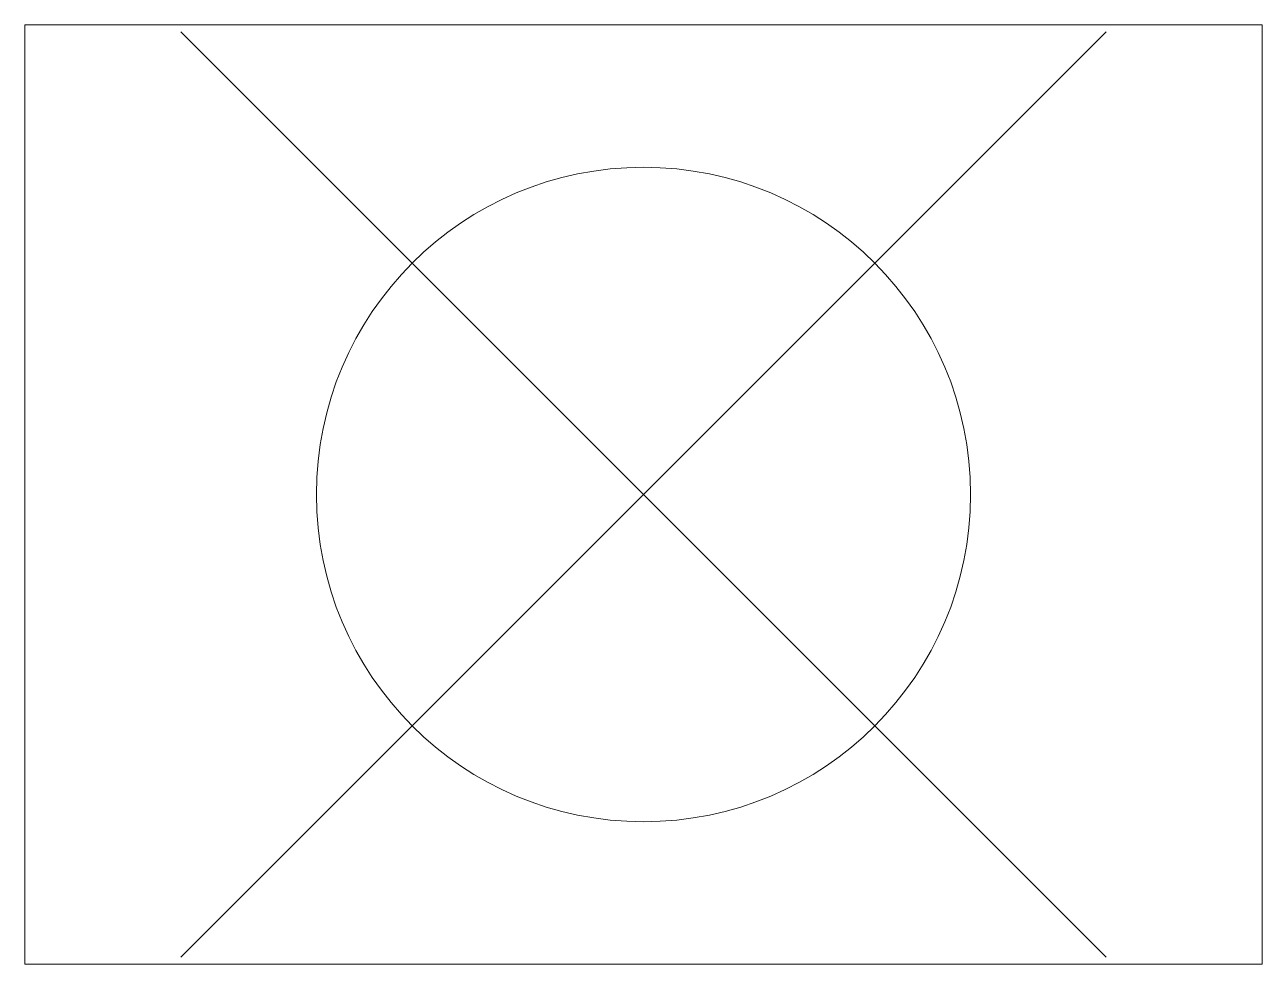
# Paper-space layout 'Layout1' of a CAD drawing. Header units: millimetres. Extents: x 26 to 231, y 20 to 176.
# The model-space entities are those that its viewports show. They can reach past a viewport. Long polylines and large blocks are cut down to what shows.
import ezdxf

# ---------------------------------------------------------------- set-up
doc = ezdxf.new("R2010")
doc.units = ezdxf.units.MM
doc.header["$LTSCALE"] = 50
doc.layers.add('K-------Y5-', color=1, linetype='Continuous', lineweight=0)

# ---------------------------------------------------------------- blocks, each defined once
blk = doc.blocks.new('*U6')
at = {"color": 4}
for p, q in [((-485.2, -485.2), (485.2, 485.2)), ((-485.2, 485.2), (485.2, -485.2))]:
    blk.add_line(p, q, dxfattribs=at)
blk.add_circle((0, 0), 343.1)

msp = doc.modelspace()

# ---------------------------------------------------------------- block references
at = {"layer": 'K-------Y5-'}
msp.add_blockref('*U6', (0, 0), dxfattribs=at)

psp = doc.layouts.get("Layout1")

# ---------------------------------------------------------------- viewports
at = {"layer": '0'}
psp.add_viewport(center=(128.5, 97.5), size=(205.6, 156), view_center_point=(0, 0), view_height=984.9929, dxfattribs=at)

doc.saveas('drawing.dxf')
